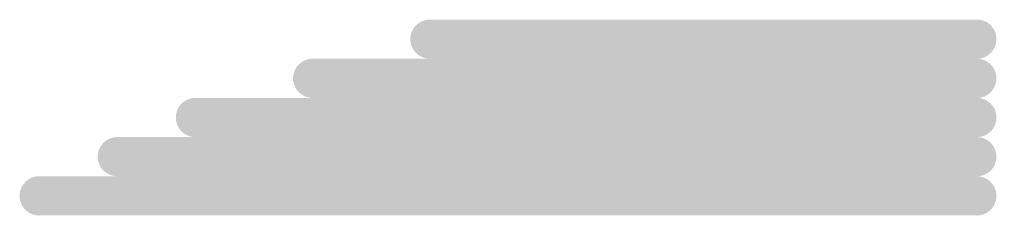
# Model space of a CAD drawing. Header units: inches. Extents: x 0 to 5455, y -5 to 5444.
# Drawn here: x 9.1393 to 9.298, y 31.7693 to 31.801 of the extents above; entities that cross this region are included whole.
import ezdxf

# ---------------------------------------------------------------- set-up
doc = ezdxf.new("R2010")
doc.units = ezdxf.units.IN
doc.layers.add('Bottom Overlay', color=54, linetype='Continuous')

# ---------------------------------------------------------------- blocks, each defined once
blk = doc.blocks.new('5394DE47_A0E8_4329_8464_7791B7C19310_33')
at = {"layer": 'Bottom Overlay'}
for points in [[(12.70155, -2.81645, 0.00635, 0.00635, 0), (12.54915, -2.81645, 0.00635, 0.00635, 0)], [(12.68885, -2.8228, 0.00635, 0.00635, 0), (12.54915, -2.8228, 0.00635, 0.00635, 0)], [(12.67615, -2.82915, 0.00635, 0.00635, 0), (12.54915, -2.82915, 0.00635, 0.00635, 0)], [(12.6571, -2.8355, 0.00635, 0.00635, 0), (12.54915, -2.8355, 0.00635, 0.00635, 0)], [(12.63805, -2.84185, 0.00635, 0.00635, 0), (12.54915, -2.84185, 0.00635, 0.00635, 0)]]:
    blk.add_lwpolyline(points, format="xyseb", dxfattribs=at)
for points in [[(12.54756, -2.81645, 0.00317, 0.00317, 1), (12.55074, -2.81645, 0.00317, 0.00317, 1)], [(12.69996, -2.81645, 0.00317, 0.00317, 1), (12.70314, -2.81645, 0.00317, 0.00317, 1)], [(12.54756, -2.8228, 0.00317, 0.00317, 1), (12.55074, -2.8228, 0.00317, 0.00317, 1)], [(12.68726, -2.8228, 0.00317, 0.00317, 1), (12.69044, -2.8228, 0.00317, 0.00317, 1)], [(12.54756, -2.82915, 0.00317, 0.00317, 1), (12.55074, -2.82915, 0.00317, 0.00317, 1)], [(12.67456, -2.82915, 0.00317, 0.00317, 1), (12.67774, -2.82915, 0.00317, 0.00317, 1)], [(12.54756, -2.8355, 0.00317, 0.00317, 1), (12.55074, -2.8355, 0.00317, 0.00317, 1)], [(12.65551, -2.8355, 0.00317, 0.00317, 1), (12.65869, -2.8355, 0.00317, 0.00317, 1)], [(12.54756, -2.84185, 0.00317, 0.00317, 1), (12.55074, -2.84185, 0.00317, 0.00317, 1)], [(12.63646, -2.84185, 0.00317, 0.00317, 1), (12.63964, -2.84185, 0.00317, 0.00317, 1)]]:
    blk.add_lwpolyline(points, format="xyseb", close=True, dxfattribs=at)

msp = doc.modelspace()

# ---------------------------------------------------------------- block references
at = {"rotation": 180}
msp.add_blockref('5394DE47_A0E8_4329_8464_7791B7C19310_33', (21.844, 28.956), dxfattribs=at)

doc.saveas('drawing.dxf')
